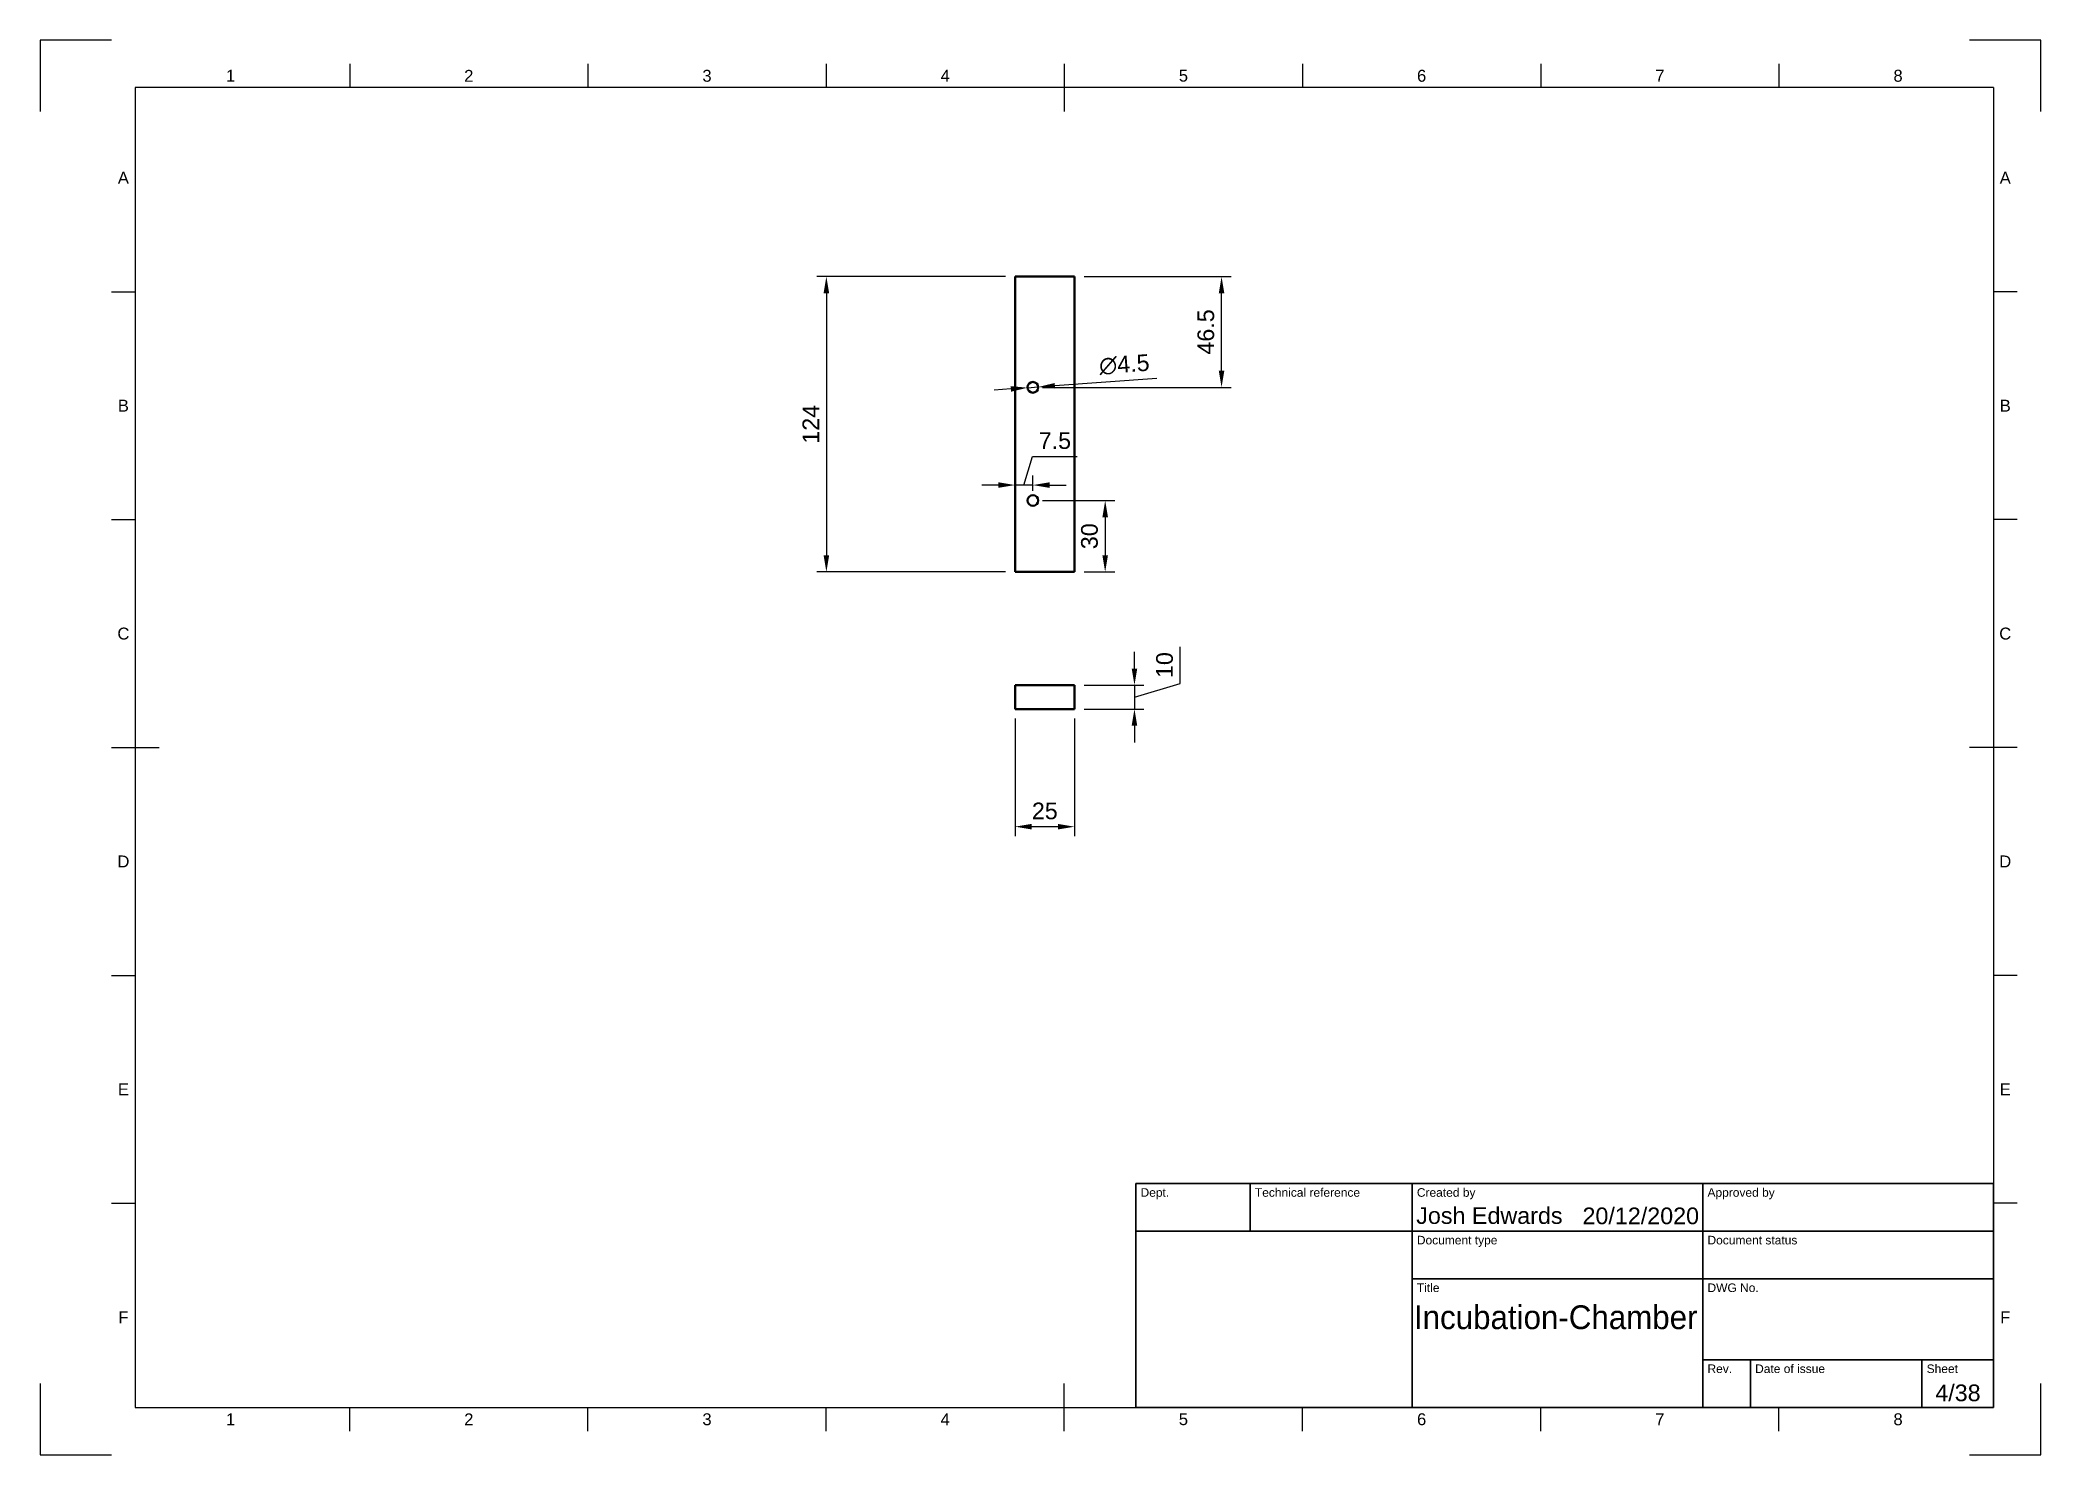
# Model space of a CAD drawing. Header units: millimetres. Extents: x 0 to 420, y 0 to 297.
import ezdxf
from ezdxf.enums import TextEntityAlignment as Align

# ---------------------------------------------------------------- set-up
doc = ezdxf.new("R2010")
doc.units = ezdxf.units.MM
doc.header["$LTSCALE"] = 0.75
for name, color, linetype, lineweight in [('Border', 7, 'Continuous', 25), ('Dimensions', 7, 'Continuous', 25), ('TitleBlock', 7, 'Continuous', 35), ('Visible', 7, 'Continuous', 50)]:
    doc.layers.add(name, color=color, linetype=linetype, lineweight=lineweight)
doc.styles.add('FusionTitle', font='arial.ttf')
doc.styles.get("Standard").update_dxf_attribs({"font": 'arial.ttf'})
doc.dimstyles.new('ISO-25', dxfattribs={"dimtxt": 3.5, "dimasz": 3.5, "dimexe": 2, "dimexo": 2, "dimgap": 1.5, "dimtad": 1, "dimzin": 12, "dimdsep": 46, "dimtxsty": 'Standard', "dimcen": 0, "dimclrd": 256, "dimclre": 256, "dimclrt": 256, "dimazin": 3, "dimtp": 0.1, "dimtm": 0.1, "dimtfac": 0.714, "dimtmove": 1, "dimatfit": 3, "dimfxl": 1, "dimtzin": 12, "dimarcsym": 0})

# ---------------------------------------------------------------- blocks, each defined once
blk = doc.blocks.new('ISO_A3_SHEET')
at = {"layer": 'Border'}
for p, q in [((65, 292), (65, 287)), ((115, 292), (115, 287)), ((165, 292), (165, 287)), ((215, 292), (215, 282)), ((265, 292), (265, 287)), ((315, 292), (315, 287)), ((365, 292), (365, 287)), ((410, 287), (20, 287)), ((20, 287), (20, 10)), ((410, 287), (410, 10)), ((15, 244.16666), (20, 244.16666)), ((415, 244.16666), (410, 244.16666)), ((15, 196.33333), (20, 196.33333)), ((415, 196.33333), (410, 196.33333)), ((15, 148.5), (25, 148.5)), ((415, 148.5), (405, 148.5)), ((15, 100.66667), (20, 100.66667)), ((415, 100.66667), (410, 100.66667)), ((15, 52.83334), (20, 52.83334)), ((415, 52.83334), (410, 52.83334)), ((215, 5), (215, 15)), ((20, 10), (410, 10)), ((65, 5), (65, 10)), ((115, 5), (115, 10)), ((165, 5), (165, 10)), ((265, 5), (265, 10)), ((315, 5), (315, 10)), ((365, 5), (365, 10))]:
    blk.add_line(p, q, dxfattribs=at)
at = {"layer": 'Defpoints'}
for p, q in [((15, 297), (0, 297)), ((0, 297), (0, 282)), ((420, 297), (405, 297)), ((420, 282), (420, 297)), ((0, 15), (0, 0)), ((420, 0), (420, 15)), ((0, 0), (15, 0)), ((405, 0), (420, 0))]:
    blk.add_line(p, q, dxfattribs=at)
at = {"layer": 'Border', "style": 'FusionTitle'}
for s, p in [('1', (40, 289.5)), ('2', (90, 289.5)), ('3', (140, 289.5)), ('4', (190, 289.5)), ('5', (240, 289.5)), ('6', (290, 289.5)), ('7', (340, 289.5)), ('8', (390, 289.5)), ('A', (17.5, 268.08333)), ('A', (412.5, 268.08333)), ('B', (17.5, 220.25)), ('B', (412.5, 220.25)), ('C', (17.5, 172.41667)), ('C', (412.5, 172.41667)), ('D', (17.5, 124.58334)), ('D', (412.5, 124.58334)), ('E', (17.5, 76.75001)), ('E', (412.5, 76.75001)), ('F', (17.5, 28.91668)), ('F', (412.5, 28.91668)), ('1', (40, 7.5)), ('2', (90, 7.5)), ('3', (140, 7.5)), ('4', (190, 7.5)), ('5', (240, 7.5)), ('6', (290, 7.5)), ('7', (340, 7.5)), ('8', (390, 7.5))]:
    blk.add_text(s, height=2.5, dxfattribs=at).set_placement(p, align=Align.MIDDLE)
blk = doc.blocks.new('ISO_TITLEBLOCK')
at = {"layer": 'TitleBlock'}
for p, q in [((0, 47), (-180, 47)), ((-180, 47), (-180, 0)), ((-156, 37), (-156, 47)), ((-122, 0), (-122, 47)), ((-61, 0), (-61, 47)), ((0, 0), (0, 47)), ((-180, 37), (0, 37)), ((-122, 27), (0, 27)), ((-61, 10), (0, 10)), ((-51, 0), (-51, 10)), ((-15, 0), (-15, 10)), ((-180, 0), (0, 0))]:
    blk.add_line(p, q, dxfattribs=at)
at = {"layer": 'TitleBlock', "style": 'FusionTitle'}
for s, p in [('Dept.', (-179, 46)), ('Technical reference', (-155, 46)), ('Created by', (-121, 46)), ('Approved by', (-60, 46)), ('Document type', (-121, 36)), ('Document status', (-60, 36)), ('Title', (-121, 26)), ('DWG No.', (-60, 26)), ('Rev.', (-60, 9)), ('Date of issue', (-50, 9)), ('Sheet', (-14, 9))]:
    blk.add_text(s, height=1.8, dxfattribs=at).set_placement(p, align=Align.TOP_LEFT)
for tag, height, p in [('DEPT', 3.5, (-179, 42)), ('TECHNICAL_REFERENCE', 3.5, (-155, 42)), ('CREATED_BY', 3.5, (-121, 42)), ('APPROVED_BY', 3.5, (-60, 42)), ('DOCUMENT_TYPE', 3.5, (-121, 32)), ('DOCUMENT_STATUS', 3.5, (-60, 32)), ('TITLE_1', 5, (-121, 21.5)), ('TITLE_2', 5, (-121, 14)), ('TITLE_3', 5, (-121, 6.5)), ('DATE_OF_ISSUE', 3.5, (-50, 5))]:
    blk.add_attdef(tag, text='', height=height, dxfattribs=at).set_placement(p, align=Align.TOP_LEFT)
for tag, p in [('CREATED_DATE', (-62, 42)), ('APPROVED_DATE', (-0.99, 42))]:
    blk.add_attdef(tag, text='', height=3.5, dxfattribs=at).set_placement(p, align=Align.TOP_RIGHT)
for tag, height, p in [('DRAWING_NUMBER', 5, (-30.5, 19.75)), ('REV', 3.5, (-56, 4.85)), ('SHEET', 3.5, (-7.5, 4.85))]:
    blk.add_attdef(tag, text='', height=height, dxfattribs=at).set_placement(p, align=Align.TOP_CENTER)
blk = doc.blocks.new('*D12')
at = {"layer": 'Defpoints', "color": 0, "transparency": 16777216}
for p in [(204.653215, 247.345606), (165.055235, 185.345606), (204.653215, 185.345606)]:
    blk.add_point(p, dxfattribs=at)
at = {"layer": 'Dimensions', "lineweight": -2, "transparency": 16777216}
for p, q in [((202.653215, 247.345606), (163.055235, 247.345606)), ((165.055235, 243.845606), (165.055235, 188.845606)), ((202.653215, 185.345606), (163.055235, 185.345606))]:
    blk.add_line(p, q, dxfattribs=at)
at = {"layer": 'Dimensions', "transparency": 16777216}
for points in [[(164.471902, 243.845606), (165.638568, 243.845606), (165.055235, 247.345606)], [(164.471902, 188.845606), (165.638568, 188.845606), (165.055235, 185.345606)]]:
    blk.add_solid(points, dxfattribs=at)
at = {"layer": 'Dimensions', "transparency": 16777216, "insert": (161.798073, 216.345606), "char_height": 3.5, "attachment_point": 5, "rotation": 90}
blk.add_mtext('124', dxfattribs=at)
blk = doc.blocks.new('*D13')
at = {"layer": 'Defpoints', "color": 0, "transparency": 16777216}
for p in [(204.653215, 156.576692), (217.153215, 156.576692), (204.653215, 131.878207)]:
    blk.add_point(p, dxfattribs=at)
at = {"layer": 'Dimensions', "lineweight": -2, "transparency": 16777216}
for p, q in [((204.653215, 154.576692), (204.653215, 129.878207)), ((217.153215, 154.576692), (217.153215, 129.878207)), ((213.653215, 131.878207), (208.153215, 131.878207))]:
    blk.add_line(p, q, dxfattribs=at)
at = {"layer": 'Dimensions', "transparency": 16777216}
for points in [[(208.153215, 132.46154), (208.153215, 131.294874), (204.653215, 131.878207)], [(213.653215, 132.46154), (213.653215, 131.294874), (217.153215, 131.878207)]]:
    blk.add_solid(points, dxfattribs=at)
at = {"layer": 'Dimensions', "transparency": 16777216, "insert": (210.903215, 135.165212), "char_height": 3.5, "attachment_point": 5}
blk.add_mtext('25', dxfattribs=at)
blk = doc.blocks.new('*D14')
at = {"layer": 'Defpoints', "color": 0, "transparency": 16777216}
for p in [(217.153215, 161.576692), (217.153215, 156.576692), (229.723606, 156.576692)]:
    blk.add_point(p, dxfattribs=at)
at = {"layer": 'Dimensions', "lineweight": -2, "transparency": 16777216}
for p, q in [((229.723606, 165.076692), (229.723606, 168.576692)), ((239.334622, 161.959997), (239.334622, 169.632234)), ((219.153215, 161.576692), (231.723606, 161.576692)), ((229.723606, 159.076692), (239.334622, 161.959997)), ((229.723606, 161.576692), (229.723606, 156.576692)), ((229.723606, 161.576692), (229.723606, 156.576692)), ((219.153215, 156.576692), (231.723606, 156.576692)), ((229.723606, 153.076692), (229.723606, 149.576692))]:
    blk.add_line(p, q, dxfattribs=at)
at = {"layer": 'Dimensions', "transparency": 16777216}
for points in [[(229.140273, 165.076692), (230.306939, 165.076692), (229.723606, 161.576692)], [(229.140273, 153.076692), (230.306939, 153.076692), (229.723606, 156.576692)]]:
    blk.add_solid(points, dxfattribs=at)
at = {"layer": 'Dimensions', "transparency": 16777216, "insert": (236.047617, 165.796115), "char_height": 3.5, "attachment_point": 5, "rotation": 90}
blk.add_mtext('10', dxfattribs=at)
blk = doc.blocks.new('*D15')
at = {"layer": 'Defpoints', "color": 0, "transparency": 16777216}
for p in [(207.281082, 224.015336), (209.525347, 224.175876)]:
    blk.add_point(p, dxfattribs=at)
at = {"layer": 'Dimensions', "lineweight": -2, "transparency": 16777216}
for p, q in [((203.790003, 223.765607), (200.298923, 223.515879)), ((207.281082, 224.015336), (209.525347, 224.175876)), ((234.422979, 225.956888), (213.016427, 224.425605))]:
    blk.add_line(p, q, dxfattribs=at)
at = {"layer": 'Dimensions', "transparency": 16777216}
for points in [[(203.748381, 224.347454), (203.831624, 223.183761), (207.281082, 224.015336)], [(212.974805, 225.007451), (213.058048, 223.843758), (209.525347, 224.175876)]]:
    blk.add_solid(points, dxfattribs=at)
at = {"layer": 'Dimensions', "transparency": 16777216, "insert": (227.595121, 228.862008), "char_height": 3.5, "attachment_point": 5, "rotation": 4.09158897}
blk.add_mtext('∅4.5', dxfattribs=at)
blk = doc.blocks.new('*D16')
at = {"layer": 'Defpoints', "color": 0, "transparency": 16777216}
for p in [(204.653215, 203.584532), (204.653215, 203.584532), (208.403215, 200.345606)]:
    blk.add_point(p, dxfattribs=at)
at = {"layer": 'Dimensions', "lineweight": -2, "transparency": 16777216}
for p, q in [((206.528215, 203.584532), (208.337168, 209.614375)), ((208.337168, 209.614375), (217.706881, 209.614375)), ((201.153215, 203.584532), (197.653215, 203.584532)), ((208.403215, 203.584532), (204.653215, 203.584532)), ((208.403215, 203.584532), (204.653215, 203.584532)), ((208.403215, 202.345606), (208.403215, 205.584532)), ((211.903215, 203.584532), (215.403215, 203.584532))]:
    blk.add_line(p, q, dxfattribs=at)
at = {"layer": 'Dimensions', "transparency": 16777216}
for points in [[(201.153215, 204.167865), (201.153215, 203.001198), (204.653215, 203.584532)], [(211.903215, 204.167865), (211.903215, 203.001198), (208.403215, 203.584532)]]:
    blk.add_solid(points, dxfattribs=at)
at = {"layer": 'Dimensions', "transparency": 16777216, "insert": (213.022024, 212.894218), "char_height": 3.5, "attachment_point": 5}
blk.add_mtext('7.5', dxfattribs=at)
blk = doc.blocks.new('*D17')
at = {"layer": 'Defpoints', "color": 0, "transparency": 16777216}
for p in [(208.403215, 200.345606), (217.153215, 185.345606), (223.577182, 185.345606)]:
    blk.add_point(p, dxfattribs=at)
at = {"layer": 'Dimensions', "lineweight": -2, "transparency": 16777216}
for p, q in [((210.403215, 200.345606), (225.577182, 200.345606)), ((223.577182, 196.845606), (223.577182, 188.845606)), ((219.153215, 185.345606), (225.577182, 185.345606))]:
    blk.add_line(p, q, dxfattribs=at)
at = {"layer": 'Dimensions', "transparency": 16777216}
for points in [[(222.993848, 196.845606), (224.160515, 196.845606), (223.577182, 200.345606)], [(222.993848, 188.845606), (224.160515, 188.845606), (223.577182, 185.345606)]]:
    blk.add_solid(points, dxfattribs=at)
at = {"layer": 'Dimensions', "transparency": 16777216, "insert": (220.288983, 192.845606), "char_height": 3.5, "attachment_point": 5, "rotation": 90}
blk.add_mtext('30', dxfattribs=at)
blk = doc.blocks.new('*D18')
at = {"layer": 'Defpoints', "color": 0, "transparency": 16777216}
for p in [(217.153215, 247.345606), (248.001194, 247.345606), (208.403215, 224.095606)]:
    blk.add_point(p, dxfattribs=at)
at = {"layer": 'Dimensions', "lineweight": -2, "transparency": 16777216}
for p, q in [((219.153215, 247.345606), (250.001194, 247.345606)), ((248.001194, 227.595606), (248.001194, 243.845606)), ((210.403215, 224.095606), (250.001194, 224.095606))]:
    blk.add_line(p, q, dxfattribs=at)
at = {"layer": 'Dimensions', "transparency": 16777216}
for points in [[(247.417861, 243.845606), (248.584528, 243.845606), (248.001194, 247.345606)], [(247.417861, 227.595606), (248.584528, 227.595606), (248.001194, 224.095606)]]:
    blk.add_solid(points, dxfattribs=at)
at = {"layer": 'Dimensions', "transparency": 16777216, "insert": (244.714189, 235.720606), "char_height": 3.5, "attachment_point": 5, "rotation": 90}
blk.add_mtext('46.5', dxfattribs=at)

msp = doc.modelspace()

# ---------------------------------------------------------------- linework, layer by layer
at = {"layer": 'Visible', "extrusion": (0, 2.967e-13, -1)}
for p, q in [((204.653215, 247.345606, 2.5), (204.653215, 185.345606, 2.5)), ((217.153215, 247.345606, 2.5), (204.653215, 247.345606, 2.5)), ((217.153215, 185.345606, 2.5), (217.153215, 247.345606, 2.5)), ((204.653215, 185.345606, 2.5), (217.153215, 185.345606, 2.5))]:
    msp.add_line(p, q, dxfattribs=at)
at = {"layer": 'Visible', "extrusion": (0, 1, 0)}
for p, q in [((204.653215, 161.576692, 31), (204.653215, 156.576692, 31)), ((217.153215, 161.576692, 31), (204.653215, 161.576692, 31)), ((217.153215, 161.576692, 31), (217.153215, 156.576692, 31)), ((217.153215, 156.576692, 31), (204.653215, 156.576692, 31))]:
    msp.add_line(p, q, dxfattribs=at)
at = {"layer": 'Visible', "extrusion": (0, 2.967e-13, -1)}
for centre in [(-208.403215, 224.095606, -2.5), (-208.403215, 200.345606, -2.5)]:
    msp.add_circle(centre, 1.125, dxfattribs=at)

# ---------------------------------------------------------------- block references
at = {"layer": 'Border'}
msp.add_blockref('ISO_A3_SHEET', (0, 0), dxfattribs=at)
at = {"layer": 'TitleBlock'}
ref = msp.add_blockref('ISO_TITLEBLOCK', (410, 10), dxfattribs=at)
ref.add_attrib('CREATED_DATE_001', '20/12/2020', (323.762619, 48.440314), dxfattribs={"height": 3.5, "style": 'FusionTitle'})
ref.add_attrib('SHEET_001', '4/38', (397.818213, 11.290314), dxfattribs={"height": 3.5, "style": 'FusionTitle'})
ref.add_attrib('TITLE_1_001', 'Incubation-Chamber', (288.387328, 26.414734), dxfattribs={"height": 5, "style": 'FusionTitle', "width": 0.9405})
ref.add_attrib('CREATED_BY_001', 'Josh Edwards', (288.86869, 48.5), dxfattribs={"height": 3.5, "style": 'FusionTitle'})

# ---------------------------------------------------------------- dimensions: what is measured, and where the dimension line sits
at = {"layer": 'Dimensions'}
for p1, p2, distance, picture, middle in [((204.653215, 247.345606), (204.653215, 185.345606), -39.59798, '*D12', (161.798073, 216.345606)), ((217.153215, 161.576692), (217.153215, 156.576692), 12.570391, '*D14', (236.047617, 163.459997))]:
    dim = msp.add_aligned_dim(p1=p1, p2=p2, distance=distance, dimstyle='ISO-25', override={"dimlfac": 2, "dimclrd": 256, "dimclre": 256}, dxfattribs=at)
    dim.commit()
    dim.dimension.update_dxf_attribs({"geometry": picture, "text_midpoint": middle})
for base, p1, p2, angle, picture, middle in [((248.001194, 247.345606), (208.403215, 224.095606), (217.153215, 247.345606), 270, '*D18', (244.714189, 235.720606)), ((223.577182, 185.345606), (208.403215, 200.345606), (217.153215, 185.345606), 90, '*D17', (220.288983, 192.845606))]:
    dim = msp.add_linear_dim(base=base, p1=p1, p2=p2, angle=angle, dimstyle='ISO-25', override={"dimlfac": 2, "dimclrd": 256, "dimclre": 256}, dxfattribs=at)
    dim.commit()
    dim.dimension.update_dxf_attribs({"geometry": picture, "text_midpoint": middle})
dim = msp.add_diameter_dim_2p(p1=(207.281082, 224.015336), p2=(209.525347, 224.175876), dimstyle='ISO-25', override={"dimlfac": 2, "dimclrd": 256, "dimclre": 256}, dxfattribs=at)
dim.commit()
dim.dimension.update_dxf_attribs({"geometry": '*D15', "text_midpoint": (227.836637, 225.485745), "dimtype": 163})
for base, p1, p2, picture, middle in [((204.653215, 203.584532), (208.403215, 200.345606), (204.653215, 203.584532), '*D16', (209.837168, 212.894218)), ((204.653215, 131.878207), (217.153215, 156.576692), (204.653215, 156.576692), '*D13', (210.903215, 135.165212))]:
    dim = msp.add_linear_dim(base=base, p1=p1, p2=p2, dimstyle='ISO-25', override={"dimlfac": 2, "dimclrd": 256, "dimclre": 256}, dxfattribs=at)
    dim.commit()
    dim.dimension.update_dxf_attribs({"geometry": picture, "text_midpoint": middle})

doc.saveas('drawing.dxf')
